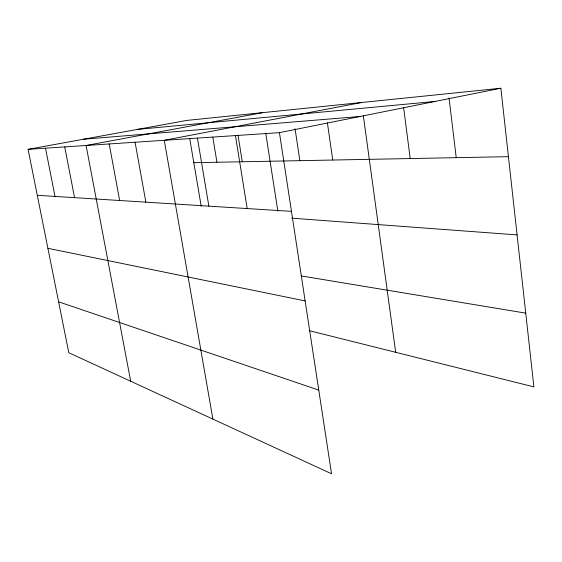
<?xml version="1.0" encoding="UTF-8"?>
<svg xmlns="http://www.w3.org/2000/svg" width="562" height="562" viewBox="0 0 562 562"><rect width="100%" height="100%" fill="white"/><g stroke="black" fill="none" stroke-linecap="round" stroke-linejoin="round"><path stroke-width="0.84" d="M279.44 132.66L331.538 473.766L68.803 352.732L28.1 149.337L279.44 132.66L500.868 88.234L533.9 386.895L309.233 330.66M361.542 102.516L164.266 140.303L212.893 419.112M262.552 112.653L86.098 145.488L130.693 381.24M28.1 149.337L186.647 120.437L500.868 88.234M137.43 129.408L434.946 101.462M83.626 139.214L360.038 116.489M193.813 162.699L508.441 156.672M37.296 195.302L291.46 211.361M291.58 218.161L517.089 234.902M301.246 275.935L525.744 313.146M47.911 248.306L305.138 300.93M58.617 301.822L318.759 390.098M45.508 148.178L55.006 196.419M64.742 146.907L74.549 197.655M109.204 143.956L119.657 200.508M135.084 142.235L145.867 202.158M189.717 138.547L201.224 206.373M197.424 138.104L208.867 206.142M212.808 137.135L216.96 162.256M238.014 135.203L242.278 161.772M235.436 135.583L247.182 208.565M265.784 133.475L277.853 211.179M295.05 128.656L299.841 160.669M327.386 122.734L332.739 160.037M363.305 115.428L395.676 352.297M403.649 107.792L410.197 158.554M449.038 97.928L456.232 157.676"/></g></svg>
